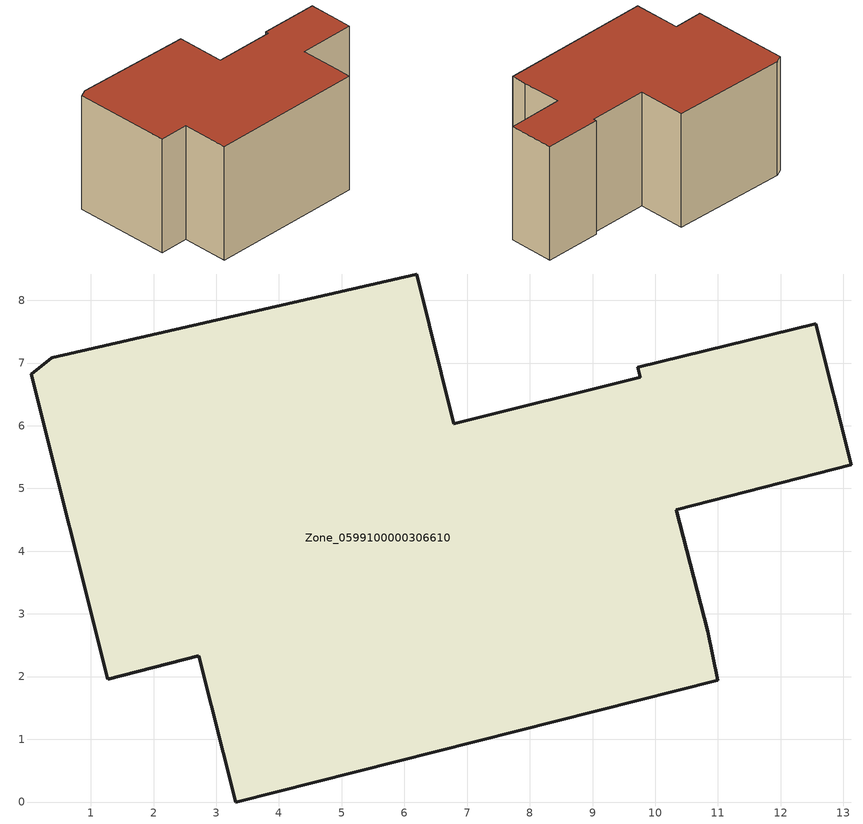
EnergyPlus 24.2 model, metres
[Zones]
Zone_0599100000306610
 floor ground (C_G): 10.34,4.66 10.83,2.72 11,1.94 3.31,0 2.72,2.33 1.27,1.96 0.05,6.82 0.38,7.09 6.2,8.42 6.79,6.03 9.76,6.77 9.72,6.93 12.56,7.63 13.13,5.38 z0
 wall outside (C_F): 10.83,2.72 10.34,4.66 13.13,5.38 12.56,7.63 9.72,6.93 9.76,6.77 6.79,6.03 6.2,8.42 0.38,7.09 0.05,6.82 1.27,1.96 2.72,2.33 3.31,0 11,1.94 10.83,2.72 z0:6.03
 roof outside (C_R): 6.2,8.42 0.38,7.09 0.05,6.82 1.27,1.96 2.72,2.33 3.31,0 11,1.94 10.83,2.72 10.34,4.66 13.13,5.38 12.56,7.63 9.72,6.93 9.76,6.77 6.79,6.03 z6.03
[BUILDING]
Pand.0599100000306610: North Axis=0; Terrain=City; Loads Convergence Tolerance Value=0.04; Temperature Convergence Tolerance Value=0.4; Solar Distribution=FullExterior; Maximum Number of Warmup Days=25; Minimum Number of Warmup Days=1
[Site:Location]
Rotterdam.The.Hague.AP_ZH_NLD Design_Conditions: Latitude=51.96; Longitude=4.45; Time Zone=1; Elevation=-4.5
[SITE:GROUNDTEMPERATURE:BUILDINGSURFACE]
18, 18, 18, 18, 18, 18, 18, 18, 18, 18, 18, 18
[MATERIAL] Thermal Absorptance=0.9; Solar Absorptance=0.7; Visible Absorptance=0.7
Name | Roughness | Thickness | Conductivity | Density | Specific Heat
G.TC.1965-1974 | MediumSmooth | 0.15 | 0.882353 | 540 | 1210
F.TC.1965-1974 | Rough | 0.3 | 0.697674 | 1920 | 840
R.TC.1965-1974 | MediumRough | 0.2 | 0.232558 | 1500 | 1000
[CONSTRUCTION]
C_G: G.TC.1965-1974
C_F: F.TC.1965-1974
C_R: R.TC.1965-1974
[ZONE]
Zone_0599100000306610: Type=1; Multiplier=1; Ceiling Height=Autocalculate; Volume=Autocalculate; Floor Area=autocalculate; Part of Total Floor Area=Yes
[ZONEINFILTRATION:DESIGNFLOWRATE]
Infil_Zone_0599100000306610: Zone or ZoneList or Space or SpaceList=Zone_0599100000306610; Schedule=AlwaysOn; Design Flow Rate Calculation Method=Flow/Area; Flow Rate per Floor Area=0.003; Constant Term Coefficient=1; Temperature Term Coefficient=0; Velocity Term Coefficient=0; Velocity Squared Term Coefficient=0
[HVACTEMPLATE:ZONE:IDEALLOADSAIRSYSTEM]
Zone_0599100000306610: Maximum Heating Supply Air Temperature=50; Minimum Cooling Supply Air Temperature=13; Maximum Heating Supply Air Humidity Ratio=0.0156; Minimum Cooling Supply Air Humidity Ratio=0.0077; Heating Limit=NoLimit; Cooling Limit=NoLimit; Dehumidification Control Type=ConstantSensibleHeatRatio; Cooling Sensible Heat Ratio=0.7; Dehumidification Setpoint=60; Humidification Control Type=None; Humidification Setpoint=30; Outdoor Air Method=None; Outdoor Air Flow Rate per Person=0.00944; Outdoor Air Flow Rate per Zone Floor Area=0; Outdoor Air Flow Rate per Zone=0; Demand Controlled Ventilation Type=None; Outdoor Air Economizer Type=NoEconomizer; Heat Recovery Type=None; Sensible Heat Recovery Effectiveness=0.7; Latent Heat Recovery Effectiveness=0.65
[ZONECONTROL:THERMOSTAT]
ThermostatControl_Zone_0599100000306610: Zone or ZoneList=Zone_0599100000306610; Control Type Schedule=DualSetpointControlType; Control 1=Thermostat_Zone_0599100000306610; Temperature Difference Between Cutout And Setpoint=0
[THERMOSTATSETPOINT:DUALSETPOINT]
Thermostat_Zone_0599100000306610: Heating Setpoint Temperature Schedule=HeatingSetpoint_Zone_0599100000306610; Cooling Setpoint Temperature Schedule=CoolingSetpoint_Zone_0599100000306610
[SCHEDULE:COMPACT]
HeatingSetpoint_Zone_0599100000306610: Through: 12/31, For: AllDays, Until: 24:00, 21
CoolingSetpoint_Zone_0599100000306610: Through: 12/31, For: AllDays, Until: 24:00, 24
DualSetpointControlType: Through: 12/31, For: AllDays, Until: 24:00, 4
AlwaysOn: Through: 12/31, For: AllDays, Until: 24:00, 1
